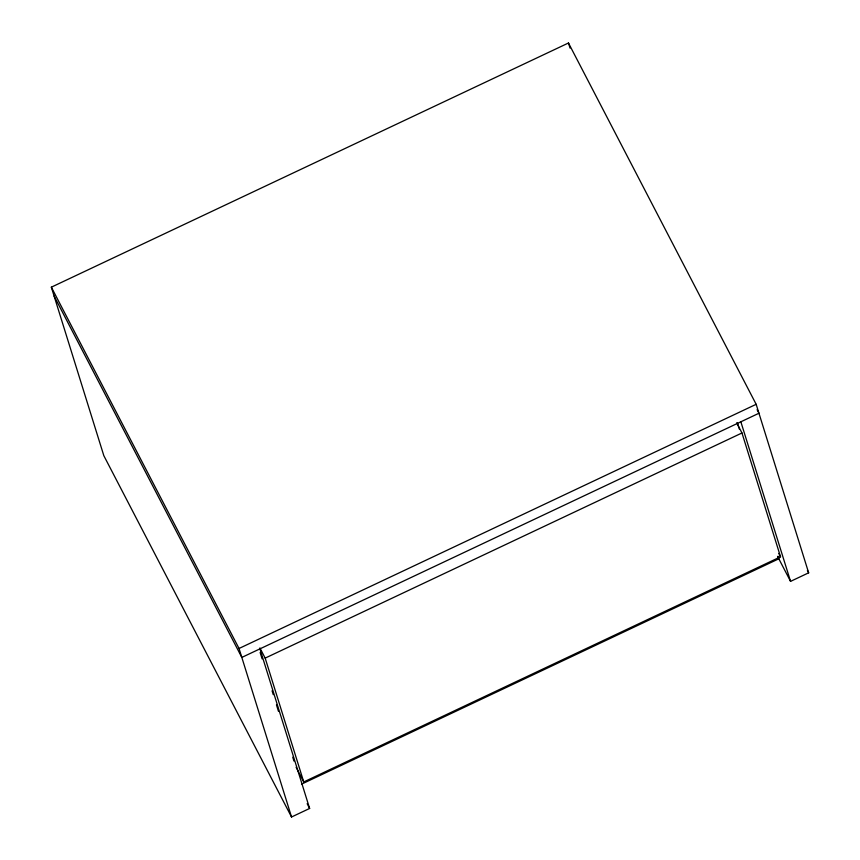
<?xml version="1.0" encoding="UTF-8"?>
<svg xmlns="http://www.w3.org/2000/svg" width="860" height="860" viewBox="0 0 860 860"><rect width="100%" height="100%" fill="white"/><g stroke="black" fill="none" stroke-linecap="round" stroke-linejoin="round"><path stroke-width="1.29" d="M259.924 648.87L309.632 808.454L291.529 817L103.834 455.692L51.342 287.175L568.471 43L756.166 404.308L808.658 572.824L790.555 581.371L777.655 556.538M291.529 817L239.037 648.483L756.166 404.308M741.965 432.978L780.536 556.818L303.741 781.944L265.17 658.115L741.965 432.978L736.687 422.819M301.537 784.148L778.827 558.796L778.031 556.237M757.09 409.672L758.95 413.252L241.821 657.416L54.126 296.109M807.411 570.438L808.658 572.824M778.773 553.432L780.536 556.818M259.892 647.946L265.17 658.115M51.342 287.175L239.037 648.483M296.119 767.27L303.741 781.944M307.149 803.681L309.632 808.454M740.847 421.798L790.555 581.371M737.428 422.873L739.417 429.258M568.471 43L570.062 48.106M260.139 652.514L262.128 658.9M272.072 690.817L273.265 694.643M276.447 704.856L278.436 711.241M292.744 757.198L293.937 761.036"/></g></svg>
